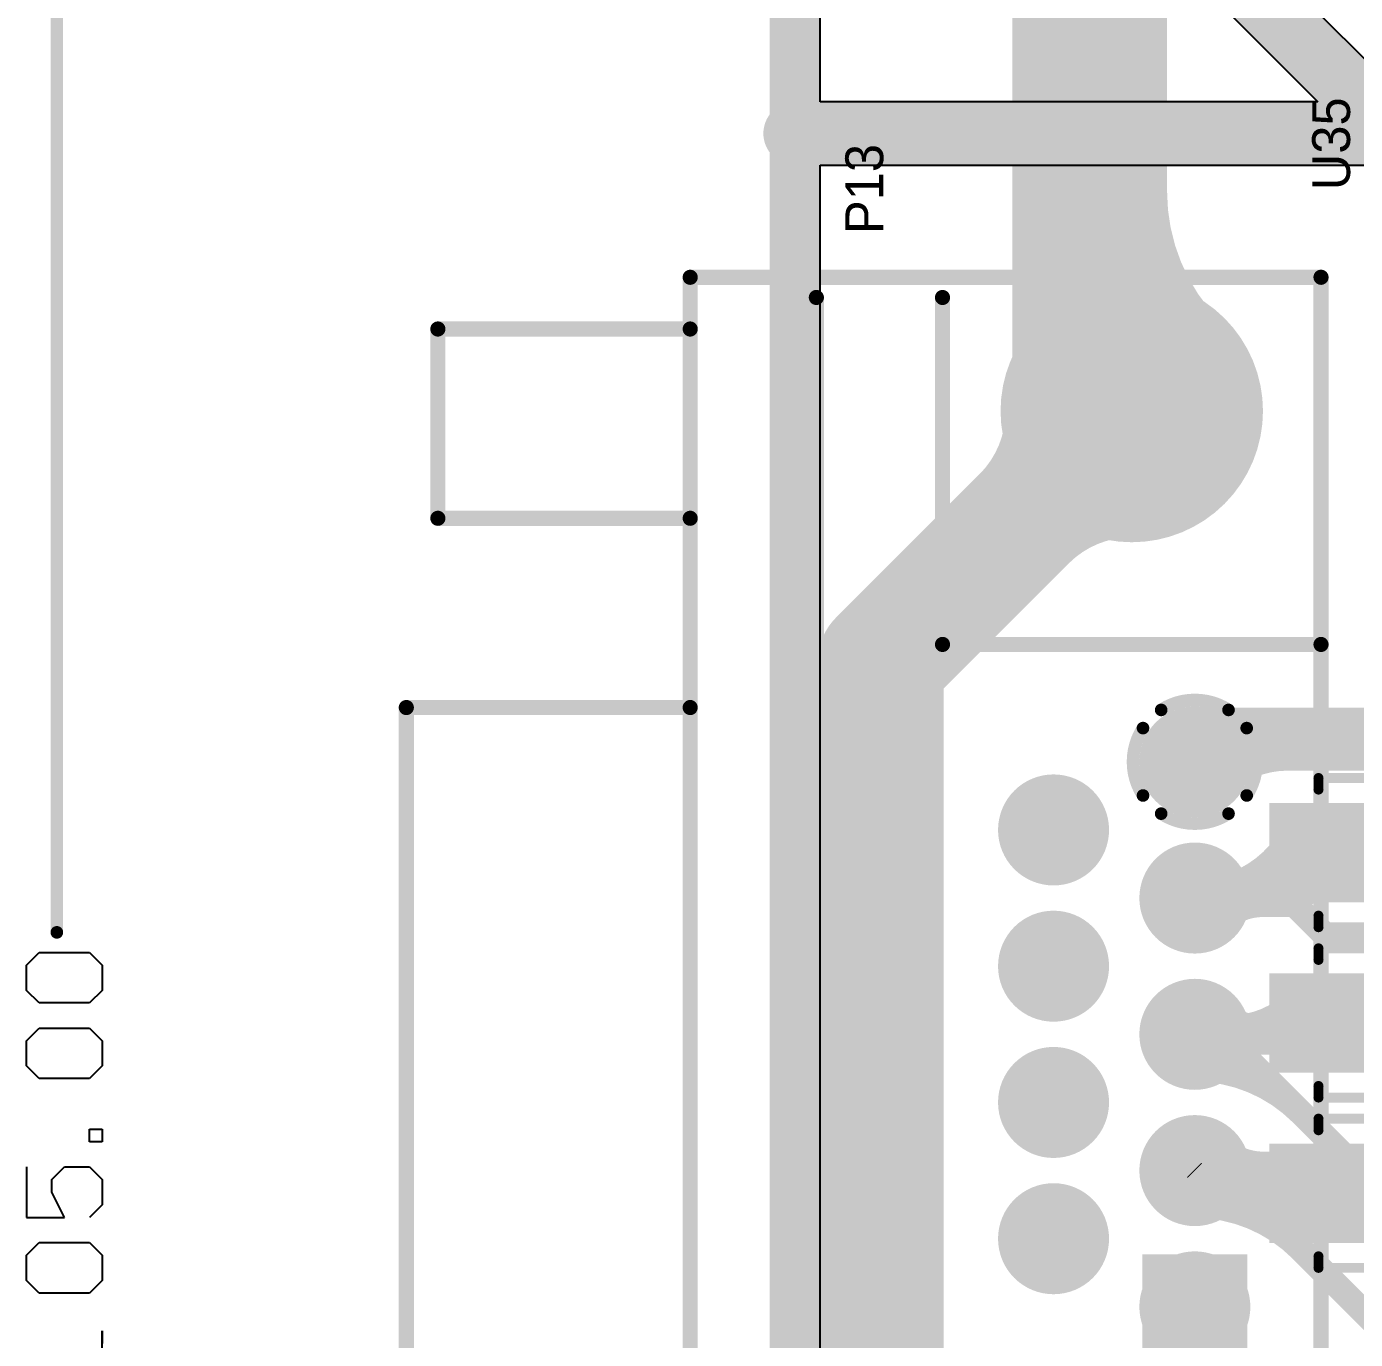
# Model space of a CAD drawing. Header units: millimetres. Extents: x 3.32 to 12.49, y 5.66 to 10.73.
# Drawn here: x 3.323 to 4.376, y 7.613 to 8.653 of the extents above; entities that cross this region are included whole.
import ezdxf

# ---------------------------------------------------------------- set-up
doc = ezdxf.new("R2010")
doc.units = ezdxf.units.MM
doc.header["$MEASUREMENT"] = 0
for name, color, linetype in [('BottomLayer', 5, 'Continuous'), ('BottomOverlay', 54, 'Continuous'), ('BottomPaste', 16, 'Continuous'), ('BottomSolder', 6, 'Continuous'), ('InternalPlane1', 76, 'Continuous'), ('InternalPlane2', 16, 'Continuous'), ('KeepOutLayer', 6, 'Continuous'), ('MultiLayer', 9, 'Continuous'), ('PadHoleLayer', 156, 'Continuous'), ('TopLayer', 1, 'Continuous'), ('TopOverlay', 2, 'Continuous'), ('TopSolder', 216, 'Continuous')]:
    doc.layers.add(name, color=color, linetype=linetype)

# ---------------------------------------------------------------- blocks, each defined once
blk = doc.blocks.new('DB9P_F_114')
at = {"layer": 'BottomLayer'}
for points, const_width in [([(-0.76, -0.05, 1), (-0.66, -0.05, 1)], 0.1), ([(-0.4507, 0, 1), (-0.4133, 0, 1)], 0.0375), ([(-0.3427, 0, 1), (-0.3053, 0, 1)], 0.0375), ([(-0.2347, 0, 1), (-0.1973, 0, 1)], 0.0375), ([(-0.1268, 0, 1), (-0.0892, 0, 1)], 0.0375), ([(-0.3967, -0.112, 1), (-0.3593, -0.112, 1)], 0.0375), ([(-0.2888, -0.112, 1), (-0.2512, -0.112, 1)], 0.0375), ([(-0.1807, -0.112, 1), (-0.1432, -0.112, 1)], 0.0375), ([(-0.0727, -0.112, 1), (-0.0352, -0.112, 1)], 0.0375)]:
    blk.add_lwpolyline(points, format="xyb", close=True, dxfattribs=dict(at, const_width=const_width))
blk.add_solid([(-0.0375, -0.0375), (0.0375, -0.0375), (-0.0375, 0.0375), (0.0375, 0.0375)], dxfattribs=at)
at = {"layer": 'BottomSolder'}
for points, const_width in [([(-0.762, -0.05, 1), (-0.658, -0.05, 1)], 0.104), ([(-0.4527, 0, 1), (-0.4113, 0, 1)], 0.0415), ([(-0.3448, 0, 1), (-0.3033, 0, 1)], 0.0415), ([(-0.2367, 0, 1), (-0.1953, 0, 1)], 0.0415), ([(-0.1288, 0, 1), (-0.0872, 0, 1)], 0.0415), ([(-0.3987, -0.112, 1), (-0.3573, -0.112, 1)], 0.0415), ([(-0.2908, -0.112, 1), (-0.2492, -0.112, 1)], 0.0415), ([(-0.1827, -0.112, 1), (-0.1412, -0.112, 1)], 0.0415), ([(-0.0747, -0.112, 1), (-0.0333, -0.112, 1)], 0.0415)]:
    blk.add_lwpolyline(points, format="xyb", close=True, dxfattribs=dict(at, const_width=const_width))
blk.add_solid([(-0.0415, -0.0415), (0.0415, -0.0415), (-0.0415, 0.0415), (0.0415, 0.0415)], dxfattribs=at)
at = {"layer": 'InternalPlane1', "const_width": 0.01}
for points in [[(-0.4587, 0.0411, -0.296213), (-0.4053, 0.0411)], [(-0.4731, -0.0267, -0.296213), (-0.4731, 0.0267)], [(-0.3909, 0.0267, -0.296213), (-0.3909, -0.0267)], [(-0.4053, -0.0411, -0.296213), (-0.4587, -0.0411)]]:
    blk.add_lwpolyline(points, format="xyb", dxfattribs=at)
at = {"layer": 'InternalPlane1'}
for points, const_width in [([(-0.4612, 0.0411, 1), (-0.4562, 0.0411, 1)], 0.005), ([(-0.4078, 0.0411, 1), (-0.4028, 0.0411, 1)], 0.005), ([(-0.346, 0, 1), (-0.302, 0, 1)], 0.044), ([(-0.238, 0, 1), (-0.194, 0, 1)], 0.044), ([(-0.13, 0, 1), (-0.086, 0, 1)], 0.044), ([(-0.022, 0, 1), (0.022, 0, 1)], 0.044), ([(-0.4756, 0.0267, 1), (-0.4706, 0.0267, 1)], 0.005), ([(-0.3934, 0.0267, 1), (-0.3884, 0.0267, 1)], 0.005), ([(-0.75, -0.05, 1), (-0.67, -0.05, 1)], 0.08), ([(-0.4756, -0.0267, 1), (-0.4706, -0.0267, 1)], 0.005), ([(-0.3934, -0.0267, 1), (-0.3884, -0.0267, 1)], 0.005), ([(-0.4612, -0.0411, 1), (-0.4562, -0.0411, 1)], 0.005), ([(-0.4078, -0.0411, 1), (-0.4028, -0.0411, 1)], 0.005), ([(-0.4, -0.112, 1), (-0.356, -0.112, 1)], 0.044), ([(-0.292, -0.112, 1), (-0.248, -0.112, 1)], 0.044), ([(-0.184, -0.112, 1), (-0.14, -0.112, 1)], 0.044), ([(-0.076, -0.112, 1), (-0.032, -0.112, 1)], 0.044)]:
    blk.add_lwpolyline(points, format="xyb", close=True, dxfattribs=dict(at, const_width=const_width))
at = {"layer": 'InternalPlane2'}
for points, const_width in [([(-0.454, 0, 1), (-0.41, 0, 1)], 0.044), ([(-0.346, 0, 1), (-0.302, 0, 1)], 0.044), ([(-0.238, 0, 1), (-0.194, 0, 1)], 0.044), ([(-0.13, 0, 1), (-0.086, 0, 1)], 0.044), ([(-0.022, 0, 1), (0.022, 0, 1)], 0.044), ([(-0.75, -0.05, 1), (-0.67, -0.05, 1)], 0.08), ([(-0.4, -0.112, 1), (-0.356, -0.112, 1)], 0.044), ([(-0.292, -0.112, 1), (-0.248, -0.112, 1)], 0.044), ([(-0.184, -0.112, 1), (-0.14, -0.112, 1)], 0.044), ([(-0.076, -0.112, 1), (-0.032, -0.112, 1)], 0.044)]:
    blk.add_lwpolyline(points, format="xyb", close=True, dxfattribs=dict(at, const_width=const_width))
at = {"layer": 'MultiLayer'}
for points, const_width in [([(-0.76, -0.05, 1), (-0.66, -0.05, 1)], 0.1), ([(-0.4507, 0, 1), (-0.4133, 0, 1)], 0.0375), ([(-0.3427, 0, 1), (-0.3053, 0, 1)], 0.0375), ([(-0.2347, 0, 1), (-0.1973, 0, 1)], 0.0375), ([(-0.1268, 0, 1), (-0.0892, 0, 1)], 0.0375), ([(-0.3967, -0.112, 1), (-0.3593, -0.112, 1)], 0.0375), ([(-0.2888, -0.112, 1), (-0.2512, -0.112, 1)], 0.0375), ([(-0.1807, -0.112, 1), (-0.1432, -0.112, 1)], 0.0375), ([(-0.0727, -0.112, 1), (-0.0352, -0.112, 1)], 0.0375)]:
    blk.add_lwpolyline(points, format="xyb", close=True, dxfattribs=dict(at, const_width=const_width))
blk.add_solid([(-0.0375, -0.0375), (0.0375, -0.0375), (-0.0375, 0.0375), (0.0375, 0.0375)], dxfattribs=at)
at = {"layer": 'PadHoleLayer'}
for points, const_width in [([(-0.444, 0, 1), (-0.42, 0, 1)], 0.024), ([(-0.336, 0, 1), (-0.312, 0, 1)], 0.024), ([(-0.228, 0, 1), (-0.204, 0, 1)], 0.024), ([(-0.12, 0, 1), (-0.096, 0, 1)], 0.024), ([(-0.012, 0, 1), (0.012, 0, 1)], 0.024), ([(-0.74, -0.05, 1), (-0.68, -0.05, 1)], 0.06), ([(-0.39, -0.112, 1), (-0.366, -0.112, 1)], 0.024), ([(-0.282, -0.112, 1), (-0.258, -0.112, 1)], 0.024), ([(-0.174, -0.112, 1), (-0.15, -0.112, 1)], 0.024), ([(-0.066, -0.112, 1), (-0.042, -0.112, 1)], 0.024)]:
    blk.add_lwpolyline(points, format="xyb", close=True, dxfattribs=dict(at, const_width=const_width))
at = {"layer": 'TopLayer'}
for points, const_width in [([(-0.76, -0.05, 1), (-0.66, -0.05, 1)], 0.1), ([(-0.4507, 0, 1), (-0.4133, 0, 1)], 0.0375), ([(-0.3427, 0, 1), (-0.3053, 0, 1)], 0.0375), ([(-0.2347, 0, 1), (-0.1973, 0, 1)], 0.0375), ([(-0.1268, 0, 1), (-0.0892, 0, 1)], 0.0375), ([(-0.3967, -0.112, 1), (-0.3593, -0.112, 1)], 0.0375), ([(-0.2888, -0.112, 1), (-0.2512, -0.112, 1)], 0.0375), ([(-0.1807, -0.112, 1), (-0.1432, -0.112, 1)], 0.0375), ([(-0.0727, -0.112, 1), (-0.0352, -0.112, 1)], 0.0375)]:
    blk.add_lwpolyline(points, format="xyb", close=True, dxfattribs=dict(at, const_width=const_width))
blk.add_solid([(-0.0375, -0.0375), (0.0375, -0.0375), (-0.0375, 0.0375), (0.0375, 0.0375)], dxfattribs=at)
at = {"layer": 'TopOverlay', "const_width": 0.012}
for points in [[(0.384, 0.1), (-0.816, 0.1)], [(-0.816, -0.4), (-0.816, 0.1)], [(-0.525, -0.2), (-0.525, 0.1)], [(-0.525, -0.2), (-0.8, -0.2)], [(0.375, -0.3), (-0.8, -0.3)], [(0.384, -0.4), (-0.816, -0.4)], [(-0.775, -0.6), (-0.775, -0.4)], [(-0.625, -0.6), (-0.625, -0.4)], [(-0.475, -0.625), (-0.475, -0.4)], [(-0.625, -0.6), (-0.775, -0.6)], [(0.05, -0.625), (-0.475, -0.625)]]:
    blk.add_lwpolyline(points, dxfattribs=at)
at = {"layer": 'TopOverlay', "const_width": 0.006}
for points in [[(-0.819, 0.1, 1), (-0.813, 0.1, 1)], [(-0.819, 0.1, 1), (-0.813, 0.1, 1)], [(-0.528, 0.1, 1), (-0.522, 0.1, 1)], [(-0.803, -0.2, 1), (-0.797, -0.2, 1)], [(-0.528, -0.2, 1), (-0.522, -0.2, 1)], [(-0.528, -0.2, 1), (-0.522, -0.2, 1)], [(-0.803, -0.3, 1), (-0.797, -0.3, 1)], [(-0.819, -0.4, 1), (-0.813, -0.4, 1)], [(-0.819, -0.4, 1), (-0.813, -0.4, 1)], [(-0.778, -0.4, 1), (-0.772, -0.4, 1)], [(-0.628, -0.4, 1), (-0.622, -0.4, 1)], [(-0.478, -0.4, 1), (-0.472, -0.4, 1)], [(-0.778, -0.6, 1), (-0.772, -0.6, 1)], [(-0.778, -0.6, 1), (-0.772, -0.6, 1)], [(-0.628, -0.6, 1), (-0.622, -0.6, 1)], [(-0.628, -0.6, 1), (-0.622, -0.6, 1)], [(-0.478, -0.625, 1), (-0.472, -0.625, 1)], [(-0.478, -0.625, 1), (-0.472, -0.625, 1)]]:
    blk.add_lwpolyline(points, format="xyb", close=True, dxfattribs=at)
at = {"layer": 'TopSolder'}
for points, const_width in [([(-0.762, -0.05, 1), (-0.658, -0.05, 1)], 0.104), ([(-0.4527, 0, 1), (-0.4113, 0, 1)], 0.0415), ([(-0.3448, 0, 1), (-0.3033, 0, 1)], 0.0415), ([(-0.2367, 0, 1), (-0.1953, 0, 1)], 0.0415), ([(-0.1288, 0, 1), (-0.0872, 0, 1)], 0.0415), ([(-0.3987, -0.112, 1), (-0.3573, -0.112, 1)], 0.0415), ([(-0.2908, -0.112, 1), (-0.2492, -0.112, 1)], 0.0415), ([(-0.1827, -0.112, 1), (-0.1412, -0.112, 1)], 0.0415), ([(-0.0747, -0.112, 1), (-0.0333, -0.112, 1)], 0.0415)]:
    blk.add_lwpolyline(points, format="xyb", close=True, dxfattribs=dict(at, const_width=const_width))
blk.add_solid([(-0.0415, -0.0415), (0.0415, -0.0415), (-0.0415, 0.0415), (0.0415, 0.0415)], dxfattribs=at)
blk = doc.blocks.new('SMA_B_198')
at = {"layer": 'BottomLayer'}
for points in [[(-0.1161, 0.0354), (-0.2061, 0.0354), (-0.1161, -0.0354), (-0.2061, -0.0354)], [(0.045, 0.0354), (-0.045, 0.0354), (0.045, -0.0354), (-0.045, -0.0354)]]:
    blk.add_solid(points, dxfattribs=at)
at = {"layer": 'BottomOverlay'}
for points, const_width in [([(-0.1711, 0.05), (-0.1711, 0.0591)], 0.00787), ([(-0.1711, 0.0591), (0.01, 0.0591)], 0.00787), ([(-0.12, 0.05), (-0.12, 0.0591)], 0.00787), ([(0.01, 0.05), (0.01, 0.0591)], 0.00787), ([(-0.0994, 0), (-0.0604, 0.039)], 0.012), ([(-0.0994, -0.039), (-0.0994, 0.038)], 0.012), ([(-0.0604, -0.039), (-0.0604, 0.039)], 0.012), ([(-0.0655, -0.027), (-0.0655, 0.028)], 0.012), ([(-0.0795, -0.015), (-0.0795, 0.017)], 0.012), ([(-0.0745, -0.02), (-0.0745, 0.019)], 0.012), ([(-0.0705, 0.018), (-0.0705, 0.024)], 0.012), ([(-0.0705, -0.023), (-0.0705, 0.018)], 0.012), ([(-0.0895, -0.005), (-0.0895, 0.005)], 0.012), ([(-0.0869, -0.0076), (-0.0869, 0.0125)], 0.012), ([(-0.0825, -0.011), (-0.0825, 0.01)], 0.012), ([(-0.1055, 0), (-0.0545, 0)], 0.012), ([(-0.0994, 0), (-0.0604, -0.039)], 0.012), ([(-0.1711, -0.0591), (-0.1711, -0.05)], 0.00787), ([(-0.12, -0.0591), (-0.12, -0.05)], 0.00787), ([(0.01, -0.0591), (0.01, -0.05)], 0.00787), ([(-0.1711, -0.0591), (0.01, -0.0591)], 0.00787)]:
    blk.add_lwpolyline(points, dxfattribs=dict(at, const_width=const_width))
for points, const_width in [([(-0.1731, 0.0591, 1), (-0.1691, 0.0591, 1)], 0.00394), ([(-0.1731, 0.0591, 1), (-0.1691, 0.0591, 1)], 0.00394), ([(-0.1731, 0.05, 1), (-0.1691, 0.05, 1)], 0.00394), ([(-0.122, 0.0591, 1), (-0.118, 0.0591, 1)], 0.00394), ([(-0.122, 0.05, 1), (-0.118, 0.05, 1)], 0.00394), ([(0.008, 0.0591, 1), (0.012, 0.0591, 1)], 0.00394), ([(0.008, 0.0591, 1), (0.012, 0.0591, 1)], 0.00394), ([(0.008, 0.05, 1), (0.012, 0.05, 1)], 0.00394), ([(-0.1024, 0.038, 1), (-0.0964, 0.038, 1)], 0.006), ([(-0.0634, 0.039, 1), (-0.0574, 0.039, 1)], 0.006), ([(-0.0634, 0.039, 1), (-0.0574, 0.039, 1)], 0.006), ([(-0.0685, 0.028, 1), (-0.0625, 0.028, 1)], 0.006), ([(-0.0825, 0.017, 1), (-0.0765, 0.017, 1)], 0.006), ([(-0.0775, 0.019, 1), (-0.0715, 0.019, 1)], 0.006), ([(-0.0735, 0.024, 1), (-0.0675, 0.024, 1)], 0.006), ([(-0.0735, 0.018, 1), (-0.0675, 0.018, 1)], 0.006), ([(-0.0735, 0.018, 1), (-0.0675, 0.018, 1)], 0.006), ([(-0.0925, 0.005, 1), (-0.0865, 0.005, 1)], 0.006), ([(-0.0899, 0.0125, 1), (-0.0839, 0.0125, 1)], 0.006), ([(-0.0855, 0.01, 1), (-0.0795, 0.01, 1)], 0.006), ([(-0.1085, 0, 1), (-0.1025, 0, 1)], 0.006), ([(-0.1024, 0, 1), (-0.0964, 0, 1)], 0.006), ([(-0.1024, 0, 1), (-0.0964, 0, 1)], 0.006), ([(-0.0925, -0.005, 1), (-0.0865, -0.005, 1)], 0.006), ([(-0.0575, 0, 1), (-0.0515, 0, 1)], 0.006), ([(-0.0899, -0.0076, 1), (-0.0839, -0.0076, 1)], 0.006), ([(-0.0855, -0.011, 1), (-0.0795, -0.011, 1)], 0.006), ([(-0.0825, -0.015, 1), (-0.0765, -0.015, 1)], 0.006), ([(-0.0775, -0.02, 1), (-0.0715, -0.02, 1)], 0.006), ([(-0.0735, -0.023, 1), (-0.0675, -0.023, 1)], 0.006), ([(-0.0685, -0.027, 1), (-0.0625, -0.027, 1)], 0.006), ([(-0.1024, -0.039, 1), (-0.0964, -0.039, 1)], 0.006), ([(-0.0634, -0.039, 1), (-0.0574, -0.039, 1)], 0.006), ([(-0.0634, -0.039, 1), (-0.0574, -0.039, 1)], 0.006), ([(-0.1731, -0.05, 1), (-0.1691, -0.05, 1)], 0.00394), ([(-0.122, -0.05, 1), (-0.118, -0.05, 1)], 0.00394), ([(0.008, -0.05, 1), (0.012, -0.05, 1)], 0.00394), ([(-0.1731, -0.0591, 1), (-0.1691, -0.0591, 1)], 0.00394), ([(-0.1731, -0.0591, 1), (-0.1691, -0.0591, 1)], 0.00394), ([(-0.122, -0.0591, 1), (-0.118, -0.0591, 1)], 0.00394), ([(0.008, -0.0591, 1), (0.012, -0.0591, 1)], 0.00394), ([(0.008, -0.0591, 1), (0.012, -0.0591, 1)], 0.00394)]:
    blk.add_lwpolyline(points, format="xyb", close=True, dxfattribs=dict(at, const_width=const_width))
at = {"layer": 'BottomPaste'}
for points in [[(-0.1161, 0.0354), (-0.2061, 0.0354), (-0.1161, -0.0354), (-0.2061, -0.0354)], [(0.045, 0.0354), (-0.045, 0.0354), (0.045, -0.0354), (-0.045, -0.0354)]]:
    blk.add_solid(points, dxfattribs=at)
at = {"layer": 'BottomSolder'}
for points in [[(-0.1121, 0.0394), (-0.2101, 0.0394), (-0.1121, -0.0394), (-0.2101, -0.0394)], [(0.049, 0.0394), (-0.049, 0.0394), (0.049, -0.0394), (-0.049, -0.0394)]]:
    blk.add_solid(points, dxfattribs=at)
blk = doc.blocks.new('SMA_B_199')
at = {"layer": 'BottomLayer'}
for points in [[(-0.1161, 0.0354), (-0.2061, 0.0354), (-0.1161, -0.0354), (-0.2061, -0.0354)], [(0.045, 0.0354), (-0.045, 0.0354), (0.045, -0.0354), (-0.045, -0.0354)]]:
    blk.add_solid(points, dxfattribs=at)
at = {"layer": 'BottomOverlay'}
for points, const_width in [([(-0.1711, 0.05), (-0.1711, 0.0591)], 0.00787), ([(-0.1711, 0.0591), (0.01, 0.0591)], 0.00787), ([(-0.12, 0.05), (-0.12, 0.0591)], 0.00787), ([(0.01, 0.05), (0.01, 0.0591)], 0.00787), ([(-0.0994, 0), (-0.0604, 0.039)], 0.012), ([(-0.0994, -0.039), (-0.0994, 0.038)], 0.012), ([(-0.0604, -0.039), (-0.0604, 0.039)], 0.012), ([(-0.0655, -0.027), (-0.0655, 0.028)], 0.012), ([(-0.0795, -0.015), (-0.0795, 0.017)], 0.012), ([(-0.0745, -0.02), (-0.0745, 0.019)], 0.012), ([(-0.0705, 0.018), (-0.0705, 0.024)], 0.012), ([(-0.0705, -0.023), (-0.0705, 0.018)], 0.012), ([(-0.0895, -0.005), (-0.0895, 0.005)], 0.012), ([(-0.0869, -0.0076), (-0.0869, 0.0125)], 0.012), ([(-0.0825, -0.011), (-0.0825, 0.01)], 0.012), ([(-0.1055, 0), (-0.0545, 0)], 0.012), ([(-0.0994, 0), (-0.0604, -0.039)], 0.012), ([(-0.1711, -0.0591), (-0.1711, -0.05)], 0.00787), ([(-0.12, -0.0591), (-0.12, -0.05)], 0.00787), ([(0.01, -0.0591), (0.01, -0.05)], 0.00787), ([(-0.1711, -0.0591), (0.01, -0.0591)], 0.00787)]:
    blk.add_lwpolyline(points, dxfattribs=dict(at, const_width=const_width))
for points, const_width in [([(-0.1731, 0.0591, 1), (-0.1691, 0.0591, 1)], 0.00394), ([(-0.1731, 0.0591, 1), (-0.1691, 0.0591, 1)], 0.00394), ([(-0.1731, 0.05, 1), (-0.1691, 0.05, 1)], 0.00394), ([(-0.122, 0.0591, 1), (-0.118, 0.0591, 1)], 0.00394), ([(-0.122, 0.05, 1), (-0.118, 0.05, 1)], 0.00394), ([(0.008, 0.0591, 1), (0.012, 0.0591, 1)], 0.00394), ([(0.008, 0.0591, 1), (0.012, 0.0591, 1)], 0.00394), ([(0.008, 0.05, 1), (0.012, 0.05, 1)], 0.00394), ([(-0.1024, 0.038, 1), (-0.0964, 0.038, 1)], 0.006), ([(-0.0634, 0.039, 1), (-0.0574, 0.039, 1)], 0.006), ([(-0.0634, 0.039, 1), (-0.0574, 0.039, 1)], 0.006), ([(-0.0685, 0.028, 1), (-0.0625, 0.028, 1)], 0.006), ([(-0.0825, 0.017, 1), (-0.0765, 0.017, 1)], 0.006), ([(-0.0775, 0.019, 1), (-0.0715, 0.019, 1)], 0.006), ([(-0.0735, 0.024, 1), (-0.0675, 0.024, 1)], 0.006), ([(-0.0735, 0.018, 1), (-0.0675, 0.018, 1)], 0.006), ([(-0.0735, 0.018, 1), (-0.0675, 0.018, 1)], 0.006), ([(-0.0925, 0.005, 1), (-0.0865, 0.005, 1)], 0.006), ([(-0.0899, 0.0125, 1), (-0.0839, 0.0125, 1)], 0.006), ([(-0.0855, 0.01, 1), (-0.0795, 0.01, 1)], 0.006), ([(-0.1085, 0, 1), (-0.1025, 0, 1)], 0.006), ([(-0.1024, 0, 1), (-0.0964, 0, 1)], 0.006), ([(-0.1024, 0, 1), (-0.0964, 0, 1)], 0.006), ([(-0.0925, -0.005, 1), (-0.0865, -0.005, 1)], 0.006), ([(-0.0575, 0, 1), (-0.0515, 0, 1)], 0.006), ([(-0.0899, -0.0076, 1), (-0.0839, -0.0076, 1)], 0.006), ([(-0.0855, -0.011, 1), (-0.0795, -0.011, 1)], 0.006), ([(-0.0825, -0.015, 1), (-0.0765, -0.015, 1)], 0.006), ([(-0.0775, -0.02, 1), (-0.0715, -0.02, 1)], 0.006), ([(-0.0735, -0.023, 1), (-0.0675, -0.023, 1)], 0.006), ([(-0.0685, -0.027, 1), (-0.0625, -0.027, 1)], 0.006), ([(-0.1024, -0.039, 1), (-0.0964, -0.039, 1)], 0.006), ([(-0.0634, -0.039, 1), (-0.0574, -0.039, 1)], 0.006), ([(-0.0634, -0.039, 1), (-0.0574, -0.039, 1)], 0.006), ([(-0.1731, -0.05, 1), (-0.1691, -0.05, 1)], 0.00394), ([(-0.122, -0.05, 1), (-0.118, -0.05, 1)], 0.00394), ([(0.008, -0.05, 1), (0.012, -0.05, 1)], 0.00394), ([(-0.1731, -0.0591, 1), (-0.1691, -0.0591, 1)], 0.00394), ([(-0.1731, -0.0591, 1), (-0.1691, -0.0591, 1)], 0.00394), ([(-0.122, -0.0591, 1), (-0.118, -0.0591, 1)], 0.00394), ([(0.008, -0.0591, 1), (0.012, -0.0591, 1)], 0.00394), ([(0.008, -0.0591, 1), (0.012, -0.0591, 1)], 0.00394)]:
    blk.add_lwpolyline(points, format="xyb", close=True, dxfattribs=dict(at, const_width=const_width))
at = {"layer": 'BottomPaste'}
for points in [[(-0.1161, 0.0354), (-0.2061, 0.0354), (-0.1161, -0.0354), (-0.2061, -0.0354)], [(0.045, 0.0354), (-0.045, 0.0354), (0.045, -0.0354), (-0.045, -0.0354)]]:
    blk.add_solid(points, dxfattribs=at)
at = {"layer": 'BottomSolder'}
for points in [[(-0.1121, 0.0394), (-0.2101, 0.0394), (-0.1121, -0.0394), (-0.2101, -0.0394)], [(0.049, 0.0394), (-0.049, 0.0394), (0.049, -0.0394), (-0.049, -0.0394)]]:
    blk.add_solid(points, dxfattribs=at)
blk = doc.blocks.new('SMA_B_200')
at = {"layer": 'BottomLayer'}
for points in [[(-0.1161, 0.0354), (-0.2061, 0.0354), (-0.1161, -0.0354), (-0.2061, -0.0354)], [(0.045, 0.0354), (-0.045, 0.0354), (0.045, -0.0354), (-0.045, -0.0354)]]:
    blk.add_solid(points, dxfattribs=at)
at = {"layer": 'BottomOverlay'}
for points, const_width in [([(-0.1711, 0.05), (-0.1711, 0.0591)], 0.00787), ([(-0.1711, 0.0591), (0.01, 0.0591)], 0.00787), ([(-0.12, 0.05), (-0.12, 0.0591)], 0.00787), ([(0.01, 0.05), (0.01, 0.0591)], 0.00787), ([(-0.0994, 0), (-0.0604, 0.039)], 0.012), ([(-0.0994, -0.039), (-0.0994, 0.038)], 0.012), ([(-0.0604, -0.039), (-0.0604, 0.039)], 0.012), ([(-0.0655, -0.027), (-0.0655, 0.028)], 0.012), ([(-0.0795, -0.015), (-0.0795, 0.017)], 0.012), ([(-0.0745, -0.02), (-0.0745, 0.019)], 0.012), ([(-0.0705, 0.018), (-0.0705, 0.024)], 0.012), ([(-0.0705, -0.023), (-0.0705, 0.018)], 0.012), ([(-0.0895, -0.005), (-0.0895, 0.005)], 0.012), ([(-0.0869, -0.0076), (-0.0869, 0.0125)], 0.012), ([(-0.0825, -0.011), (-0.0825, 0.01)], 0.012), ([(-0.1055, 0), (-0.0545, 0)], 0.012), ([(-0.0994, 0), (-0.0604, -0.039)], 0.012), ([(-0.1711, -0.0591), (-0.1711, -0.05)], 0.00787), ([(-0.12, -0.0591), (-0.12, -0.05)], 0.00787), ([(0.01, -0.0591), (0.01, -0.05)], 0.00787), ([(-0.1711, -0.0591), (0.01, -0.0591)], 0.00787)]:
    blk.add_lwpolyline(points, dxfattribs=dict(at, const_width=const_width))
for points, const_width in [([(-0.1731, 0.0591, 1), (-0.1691, 0.0591, 1)], 0.00394), ([(-0.1731, 0.0591, 1), (-0.1691, 0.0591, 1)], 0.00394), ([(-0.1731, 0.05, 1), (-0.1691, 0.05, 1)], 0.00394), ([(-0.122, 0.0591, 1), (-0.118, 0.0591, 1)], 0.00394), ([(-0.122, 0.05, 1), (-0.118, 0.05, 1)], 0.00394), ([(0.008, 0.0591, 1), (0.012, 0.0591, 1)], 0.00394), ([(0.008, 0.0591, 1), (0.012, 0.0591, 1)], 0.00394), ([(0.008, 0.05, 1), (0.012, 0.05, 1)], 0.00394), ([(-0.1024, 0.038, 1), (-0.0964, 0.038, 1)], 0.006), ([(-0.0634, 0.039, 1), (-0.0574, 0.039, 1)], 0.006), ([(-0.0634, 0.039, 1), (-0.0574, 0.039, 1)], 0.006), ([(-0.0685, 0.028, 1), (-0.0625, 0.028, 1)], 0.006), ([(-0.0825, 0.017, 1), (-0.0765, 0.017, 1)], 0.006), ([(-0.0775, 0.019, 1), (-0.0715, 0.019, 1)], 0.006), ([(-0.0735, 0.024, 1), (-0.0675, 0.024, 1)], 0.006), ([(-0.0735, 0.018, 1), (-0.0675, 0.018, 1)], 0.006), ([(-0.0735, 0.018, 1), (-0.0675, 0.018, 1)], 0.006), ([(-0.0925, 0.005, 1), (-0.0865, 0.005, 1)], 0.006), ([(-0.0899, 0.0125, 1), (-0.0839, 0.0125, 1)], 0.006), ([(-0.0855, 0.01, 1), (-0.0795, 0.01, 1)], 0.006), ([(-0.1085, 0, 1), (-0.1025, 0, 1)], 0.006), ([(-0.1024, 0, 1), (-0.0964, 0, 1)], 0.006), ([(-0.1024, 0, 1), (-0.0964, 0, 1)], 0.006), ([(-0.0925, -0.005, 1), (-0.0865, -0.005, 1)], 0.006), ([(-0.0575, 0, 1), (-0.0515, 0, 1)], 0.006), ([(-0.0899, -0.0076, 1), (-0.0839, -0.0076, 1)], 0.006), ([(-0.0855, -0.011, 1), (-0.0795, -0.011, 1)], 0.006), ([(-0.0825, -0.015, 1), (-0.0765, -0.015, 1)], 0.006), ([(-0.0775, -0.02, 1), (-0.0715, -0.02, 1)], 0.006), ([(-0.0735, -0.023, 1), (-0.0675, -0.023, 1)], 0.006), ([(-0.0685, -0.027, 1), (-0.0625, -0.027, 1)], 0.006), ([(-0.1024, -0.039, 1), (-0.0964, -0.039, 1)], 0.006), ([(-0.0634, -0.039, 1), (-0.0574, -0.039, 1)], 0.006), ([(-0.0634, -0.039, 1), (-0.0574, -0.039, 1)], 0.006), ([(-0.1731, -0.05, 1), (-0.1691, -0.05, 1)], 0.00394), ([(-0.122, -0.05, 1), (-0.118, -0.05, 1)], 0.00394), ([(0.008, -0.05, 1), (0.012, -0.05, 1)], 0.00394), ([(-0.1731, -0.0591, 1), (-0.1691, -0.0591, 1)], 0.00394), ([(-0.1731, -0.0591, 1), (-0.1691, -0.0591, 1)], 0.00394), ([(-0.122, -0.0591, 1), (-0.118, -0.0591, 1)], 0.00394), ([(0.008, -0.0591, 1), (0.012, -0.0591, 1)], 0.00394), ([(0.008, -0.0591, 1), (0.012, -0.0591, 1)], 0.00394)]:
    blk.add_lwpolyline(points, format="xyb", close=True, dxfattribs=dict(at, const_width=const_width))
at = {"layer": 'BottomPaste'}
for points in [[(-0.1161, 0.0354), (-0.2061, 0.0354), (-0.1161, -0.0354), (-0.2061, -0.0354)], [(0.045, 0.0354), (-0.045, 0.0354), (0.045, -0.0354), (-0.045, -0.0354)]]:
    blk.add_solid(points, dxfattribs=at)
at = {"layer": 'BottomSolder'}
for points in [[(-0.1121, 0.0394), (-0.2101, 0.0394), (-0.1121, -0.0394), (-0.2101, -0.0394)], [(0.049, 0.0394), (-0.049, 0.0394), (0.049, -0.0394), (-0.049, -0.0394)]]:
    blk.add_solid(points, dxfattribs=at)

msp = doc.modelspace()

# ---------------------------------------------------------------- linework, layer by layer
at = {"layer": 'BottomLayer'}
for points, const_width in [([(4, 8.1497), (4.199, 8.3487)], 0.1), ([(4, 7.5537), (4, 8.1497)], 0.1), ([(4.249, 8.0707), (4.267, 8.0887)], 0.05), ([(4.267, 8.0887), (4.477, 8.0887)], 0.05), ([(4.326, 7.9627), (4.357, 7.9937)], 0.03), ([(4.249, 7.9627), (4.326, 7.9627)], 0.03), ([(4.348, 7.8547), (4.357, 7.8637)], 0.03), ([(4.249, 7.8547), (4.25, 7.8537)], 0.03), ([(4.249, 7.8547), (4.348, 7.8547)], 0.03), ([(4.25, 7.8537), (4.342, 7.8537)], 0.03), ([(4.249, 7.7467), (4.339, 7.7467)], 0.03), ([(4.2485, 7.7472), (4.249, 7.7467)], 0.016), ([(4.339, 7.7467), (4.357, 7.7287)], 0.03)]:
    msp.add_lwpolyline(points, dxfattribs=dict(at, const_width=const_width))
for points, const_width in [([(4.149, 8.3487, -0.198912), (4.1137, 8.2633)], 0.1), ([(4.1137, 8.2633, -0.198912), (4.199, 8.2987)], 0.1), ([(4.2578, 8.0618, -0.198912), (4.3226, 8.0887)], 0.05), ([(4.3298, 8.009, -0.266336), (4.249, 7.9627)], 0.03), ([(4.3557, 7.9938, -0.266336), (4.3013, 7.9627)], 0.03), ([(4.3296, 7.9887, -0.335746), (4.326, 7.9627)], 0.03), ([(4.3033, 7.9627, -0.198912), (4.2649, 7.9786)], 0.03), ([(4.2649, 7.9468, -0.198912), (4.3033, 7.9627)], 0.03), ([(4.333, 7.8781, -0.198912), (4.274, 7.8537)], 0.03), ([(4.333, 7.8781, -0.198912), (4.2764, 7.8547)], 0.03), ([(4.3057, 7.8537, -0.198912), (4.2649, 7.8706)], 0.03), ([(4.3033, 7.8547, -0.198912), (4.2649, 7.8706)], 0.03), ([(4.2649, 7.8388, -0.198912), (4.3033, 7.8547)], 0.03), ([(4.2649, 7.8388, -0.198912), (4.3009, 7.8537)], 0.03), ([(4.3033, 7.7467, -0.198912), (4.2649, 7.7626)], 0.03), ([(4.2547, 7.7467, -0.198912), (4.333, 7.7142)], 0.03), ([(4.2649, 7.7308, -0.198912), (4.3033, 7.7467)], 0.03)]:
    msp.add_lwpolyline(points, format="xyb", dxfattribs=dict(at, const_width=const_width))
for points, const_width in [([(4.124, 8.3487, 1), (4.174, 8.3487, 1)], 0.05), ([(4.174, 8.3487, 1), (4.224, 8.3487, 1)], 0.05), ([(4.174, 8.2987, 1), (4.224, 8.2987, 1)], 0.05), ([(4.0887, 8.2633, 1), (4.1387, 8.2633, 1)], 0.05), ([(4.0887, 8.2633, 1), (4.1387, 8.2633, 1)], 0.05), ([(3.975, 8.1497, 1), (4.025, 8.1497, 1)], 0.05), ([(3.975, 8.1497, 1), (4.025, 8.1497, 1)], 0.05), ([(4.2545, 8.0887, 1), (4.2795, 8.0887, 1)], 0.025), ([(4.2545, 8.0887, 1), (4.2795, 8.0887, 1)], 0.025), ([(4.3101, 8.0887, 1), (4.3351, 8.0887, 1)], 0.025), ([(4.2365, 8.0707, 1), (4.2615, 8.0707, 1)], 0.025), ([(4.2453, 8.0618, 1), (4.2703, 8.0618, 1)], 0.025), ([(4.3223, 8.009, 1), (4.3373, 8.009, 1)], 0.015), ([(4.3482, 7.9938, 1), (4.3632, 7.9938, 1)], 0.015), ([(4.3495, 7.9937, 1), (4.3645, 7.9937, 1)], 0.015), ([(4.3221, 7.9887, 1), (4.3371, 7.9887, 1)], 0.015), ([(4.2574, 7.9786, 1), (4.2724, 7.9786, 1)], 0.015), ([(4.2415, 7.9627, 1), (4.2565, 7.9627, 1)], 0.015), ([(4.2415, 7.9627, 1), (4.2565, 7.9627, 1)], 0.015), ([(4.2938, 7.9627, 1), (4.3088, 7.9627, 1)], 0.015), ([(4.2958, 7.9627, 1), (4.3108, 7.9627, 1)], 0.015), ([(4.2958, 7.9627, 1), (4.3108, 7.9627, 1)], 0.015), ([(4.3185, 7.9627, 1), (4.3335, 7.9627, 1)], 0.015), ([(4.3185, 7.9627, 1), (4.3335, 7.9627, 1)], 0.015), ([(4.3185, 7.9627, 1), (4.3335, 7.9627, 1)], 0.015), ([(4.2574, 7.9468, 1), (4.2724, 7.9468, 1)], 0.015), ([(4.3255, 7.8781, 1), (4.3405, 7.8781, 1)], 0.015), ([(4.3255, 7.8781, 1), (4.3405, 7.8781, 1)], 0.015), ([(4.2574, 7.8706, 1), (4.2724, 7.8706, 1)], 0.015), ([(4.2574, 7.8706, 1), (4.2724, 7.8706, 1)], 0.015), ([(4.3495, 7.8637, 1), (4.3645, 7.8637, 1)], 0.015), ([(4.2415, 7.8547, 1), (4.2565, 7.8547, 1)], 0.015), ([(4.2415, 7.8547, 1), (4.2565, 7.8547, 1)], 0.015), ([(4.2425, 7.8537, 1), (4.2575, 7.8537, 1)], 0.015), ([(4.2425, 7.8537, 1), (4.2575, 7.8537, 1)], 0.015), ([(4.2665, 7.8537, 1), (4.2815, 7.8537, 1)], 0.015), ([(4.2689, 7.8547, 1), (4.2839, 7.8547, 1)], 0.015), ([(4.2934, 7.8537, 1), (4.3084, 7.8537, 1)], 0.015), ([(4.2958, 7.8547, 1), (4.3108, 7.8547, 1)], 0.015), ([(4.2958, 7.8547, 1), (4.3108, 7.8547, 1)], 0.015), ([(4.2982, 7.8537, 1), (4.3132, 7.8537, 1)], 0.015), ([(4.3345, 7.8537, 1), (4.3495, 7.8537, 1)], 0.015), ([(4.3405, 7.8547, 1), (4.3555, 7.8547, 1)], 0.015), ([(4.3405, 7.8547, 1), (4.3555, 7.8547, 1)], 0.015), ([(4.2574, 7.8388, 1), (4.2724, 7.8388, 1)], 0.015), ([(4.2574, 7.8388, 1), (4.2724, 7.8388, 1)], 0.015), ([(4.2574, 7.7626, 1), (4.2724, 7.7626, 1)], 0.015), ([(4.2415, 7.7467, 1), (4.2565, 7.7467, 1)], 0.015), ([(4.2472, 7.7467, 1), (4.2622, 7.7467, 1)], 0.015), ([(4.2445, 7.7472, 1), (4.2525, 7.7472, 1)], 0.008), ([(4.245, 7.7467, 1), (4.253, 7.7467, 1)], 0.008), ([(4.2958, 7.7467, 1), (4.3108, 7.7467, 1)], 0.015), ([(4.2958, 7.7467, 1), (4.3108, 7.7467, 1)], 0.015), ([(4.3315, 7.7467, 1), (4.3465, 7.7467, 1)], 0.015), ([(4.3315, 7.7467, 1), (4.3465, 7.7467, 1)], 0.015), ([(4.2574, 7.7308, 1), (4.2724, 7.7308, 1)], 0.015), ([(4.3495, 7.7287, 1), (4.3645, 7.7287, 1)], 0.015), ([(4.3255, 7.7142, 1), (4.3405, 7.7142, 1)], 0.015)]:
    msp.add_lwpolyline(points, format="xyb", close=True, dxfattribs=dict(at, const_width=const_width))
at = {"layer": 'InternalPlane1'}
for p, q in [((3.9521, 8.5937), (3.9521, 9.3937)), ((4.4174, 8.5937), (4.3221, 8.689)), ((4.2793, 8.6609), (4.3465, 8.5937)), ((4.3465, 8.5937), (3.9521, 8.5937)), ((3.9521, 7.1837), (3.9521, 8.5436)), ((3.9521, 8.5436), (4.4019, 8.5436))]:
    msp.add_line(p, q, dxfattribs=at)
for points, const_width in [([(3.932, 5.748), (3.932, 9.7925)], 0.04), ([(4.297, 8.6787), (4.407, 8.5687)], 0.05), ([(3.932, 8.5687), (4.407, 8.5687)], 0.05)]:
    msp.add_lwpolyline(points, dxfattribs=dict(at, const_width=const_width))
at = {"layer": 'InternalPlane1', "const_width": 0.025}
msp.add_lwpolyline([(3.9195, 8.5687, 1), (3.9445, 8.5687, 1)], format="xyb", close=True, dxfattribs=at)
at = {"layer": 'InternalPlane2'}
for p, q in [((3.9521, 8.5937), (3.9521, 9.3937)), ((4.4174, 8.5937), (4.3221, 8.689)), ((4.2793, 8.6609), (4.3465, 8.5937)), ((4.3465, 8.5937), (3.9521, 8.5937)), ((3.9521, 7.1837), (3.9521, 8.5436)), ((3.9521, 8.5436), (4.4019, 8.5436))]:
    msp.add_line(p, q, dxfattribs=at)
for points, const_width in [([(3.932, 5.748), (3.932, 9.7925)], 0.04), ([(4.297, 8.6787), (4.407, 8.5687)], 0.05), ([(3.937, 8.5687), (4.427, 8.5687)], 0.05)]:
    msp.add_lwpolyline(points, dxfattribs=dict(at, const_width=const_width))
at = {"layer": 'InternalPlane2', "const_width": 0.025}
msp.add_lwpolyline([(3.9245, 8.5687, 1), (3.9495, 8.5687, 1)], format="xyb", close=True, dxfattribs=at)
at = {"layer": 'KeepOutLayer', "const_width": 0.01}
msp.add_lwpolyline([(3.937, 5.748), (3.937, 9.7925)], dxfattribs=at)
at = {"layer": 'TopLayer'}
for points, const_width in [([(4.1544, 8.3932), (4.1544, 9.6251)], 0.1), ([(4.202, 8.3517), (4.202, 8.8117)], 0.05), ([(4.1544, 8.3932), (4.199, 8.3487)], 0.1), ([(4, 8.1497), (4.199, 8.3487)], 0.1), ([(4.199, 8.3487), (4.202, 8.3517)], 0.05), ([(4, 7.5537), (4, 8.1497)], 0.1), ([(4.249, 7.9627), (4.323, 7.9627)], 0.02), ([(4.323, 7.9627), (4.3531, 7.9325)], 0.02), ([(4.3531, 7.9325), (4.445, 7.9325)], 0.02), ([(4.249, 7.8547), (4.271, 7.8547)], 0.02), ([(4.271, 7.8547), (4.3731, 7.7525)], 0.02), ([(4.3731, 7.7525), (4.445, 7.7525)], 0.02), ([(4.249, 7.7467), (4.2708, 7.7467)], 0.02), ([(4.2708, 7.7467), (4.445, 7.5725)], 0.02)]:
    msp.add_lwpolyline(points, dxfattribs=dict(at, const_width=const_width))
for points, const_width in [([(4.2344, 8.384, -0.198912), (4.1544, 8.577)], 0.1), ([(4.202, 8.537, -0.198912), (4.146, 8.4017)], 0.05), ([(4.252, 8.4017, -0.198912), (4.202, 8.5225)], 0.05), ([(4.149, 8.3487, -0.198912), (4.1137, 8.2633)], 0.1), ([(4.1137, 8.2633, -0.198912), (4.199, 8.2987)], 0.1), ([(4.3154, 7.9627, -0.198912), (4.2685, 7.9821)], 0.02), ([(4.2685, 7.9432, -0.198912), (4.3154, 7.9627)], 0.02), ([(4.249, 7.8472, -0.198912), (4.2994, 7.8263)], 0.02), ([(4.249, 7.8272, -0.198912), (4.3335, 7.7922)], 0.02), ([(4.249, 7.7392, -0.198912), (4.299, 7.7184)], 0.02), ([(4.249, 7.7192, -0.198912), (4.3332, 7.6843)], 0.02)]:
    msp.add_lwpolyline(points, format="xyb", dxfattribs=dict(at, const_width=const_width))
for points, const_width in [([(4.1294, 8.577, 1), (4.1794, 8.577, 1)], 0.05), ([(4.1895, 8.537, 1), (4.2145, 8.537, 1)], 0.025), ([(4.1895, 8.5225, 1), (4.2145, 8.5225, 1)], 0.025), ([(4.1294, 8.3932, 1), (4.1794, 8.3932, 1)], 0.05), ([(4.1294, 8.3932, 1), (4.1794, 8.3932, 1)], 0.05), ([(4.1335, 8.4017, 1), (4.1585, 8.4017, 1)], 0.025), ([(4.2094, 8.384, 1), (4.2594, 8.384, 1)], 0.05), ([(4.2395, 8.4017, 1), (4.2645, 8.4017, 1)], 0.025), ([(4.124, 8.3487, 1), (4.174, 8.3487, 1)], 0.05), ([(4.174, 8.3487, 1), (4.224, 8.3487, 1)], 0.05), ([(4.174, 8.3487, 1), (4.224, 8.3487, 1)], 0.05), ([(4.1865, 8.3487, 1), (4.2115, 8.3487, 1)], 0.025), ([(4.1895, 8.3517, 1), (4.2145, 8.3517, 1)], 0.025), ([(4.1895, 8.3517, 1), (4.2145, 8.3517, 1)], 0.025), ([(4.174, 8.2987, 1), (4.224, 8.2987, 1)], 0.05), ([(4.0887, 8.2633, 1), (4.1387, 8.2633, 1)], 0.05), ([(4.0887, 8.2633, 1), (4.1387, 8.2633, 1)], 0.05), ([(3.975, 8.1497, 1), (4.025, 8.1497, 1)], 0.05), ([(3.975, 8.1497, 1), (4.025, 8.1497, 1)], 0.05), ([(4.2635, 7.9821, 1), (4.2735, 7.9821, 1)], 0.01), ([(4.244, 7.9627, 1), (4.254, 7.9627, 1)], 0.01), ([(4.3104, 7.9627, 1), (4.3204, 7.9627, 1)], 0.01), ([(4.3104, 7.9627, 1), (4.3204, 7.9627, 1)], 0.01), ([(4.318, 7.9627, 1), (4.328, 7.9627, 1)], 0.01), ([(4.318, 7.9627, 1), (4.328, 7.9627, 1)], 0.01), ([(4.2635, 7.9432, 1), (4.2735, 7.9432, 1)], 0.01), ([(4.3481, 7.9325, 1), (4.3581, 7.9325, 1)], 0.01), ([(4.3481, 7.9325, 1), (4.3581, 7.9325, 1)], 0.01), ([(4.244, 7.8547, 1), (4.254, 7.8547, 1)], 0.01), ([(4.266, 7.8547, 1), (4.276, 7.8547, 1)], 0.01), ([(4.266, 7.8547, 1), (4.276, 7.8547, 1)], 0.01), ([(4.244, 7.8472, 1), (4.254, 7.8472, 1)], 0.01), ([(4.244, 7.8272, 1), (4.254, 7.8272, 1)], 0.01), ([(4.2944, 7.8263, 1), (4.3044, 7.8263, 1)], 0.01), ([(4.3285, 7.7922, 1), (4.3385, 7.7922, 1)], 0.01), ([(4.3681, 7.7525, 1), (4.3781, 7.7525, 1)], 0.01), ([(4.3681, 7.7525, 1), (4.3781, 7.7525, 1)], 0.01), ([(4.244, 7.7467, 1), (4.254, 7.7467, 1)], 0.01), ([(4.2658, 7.7467, 1), (4.2758, 7.7467, 1)], 0.01), ([(4.2658, 7.7467, 1), (4.2758, 7.7467, 1)], 0.01), ([(4.244, 7.7392, 1), (4.254, 7.7392, 1)], 0.01), ([(4.244, 7.7192, 1), (4.254, 7.7192, 1)], 0.01), ([(4.294, 7.7184, 1), (4.304, 7.7184, 1)], 0.01), ([(4.3282, 7.6843, 1), (4.3382, 7.6843, 1)], 0.01)]:
    msp.add_lwpolyline(points, format="xyb", close=True, dxfattribs=dict(at, const_width=const_width))
at = {"layer": 'TopOverlay'}
for p, q in [((3.323, 7.9095), (3.333, 7.9195)), ((3.333, 7.9195), (3.373, 7.9195)), ((3.373, 7.9195), (3.383, 7.9095)), ((3.323, 7.8895), (3.323, 7.9095)), ((3.383, 7.9095), (3.383, 7.8895)), ((3.333, 7.8796), (3.323, 7.8895)), ((3.383, 7.8895), (3.373, 7.8796)), ((3.373, 7.8796), (3.333, 7.8796)), ((3.323, 7.8496), (3.333, 7.8596)), ((3.333, 7.8596), (3.373, 7.8596)), ((3.373, 7.8596), (3.383, 7.8496)), ((3.323, 7.8296), (3.323, 7.8496)), ((3.383, 7.8496), (3.383, 7.8296)), ((3.333, 7.8196), (3.323, 7.8296)), ((3.383, 7.8296), (3.373, 7.8196)), ((3.373, 7.8196), (3.333, 7.8196)), ((3.373, 7.7696), (3.373, 7.7796)), ((3.373, 7.7796), (3.383, 7.7796)), ((3.383, 7.7796), (3.383, 7.7696)), ((3.383, 7.7696), (3.373, 7.7696)), ((3.323, 7.7496), (3.323, 7.7096)), ((3.343, 7.7396), (3.353, 7.7496)), ((3.353, 7.7496), (3.373, 7.7496)), ((3.373, 7.7496), (3.383, 7.7396)), ((3.343, 7.7296), (3.343, 7.7396)), ((3.383, 7.7396), (3.383, 7.7196)), ((3.353, 7.7096), (3.343, 7.7296)), ((3.383, 7.7196), (3.373, 7.7096)), ((3.323, 7.7096), (3.353, 7.7096)), ((3.323, 7.6796), (3.333, 7.6896)), ((3.333, 7.6896), (3.373, 7.6896)), ((3.373, 7.6896), (3.383, 7.6796)), ((3.323, 7.6596), (3.323, 7.6796)), ((3.383, 7.6796), (3.383, 7.6596)), ((3.333, 7.6496), (3.323, 7.6596)), ((3.383, 7.6596), (3.373, 7.6496)), ((3.373, 7.6496), (3.333, 7.6496)), ((3.383, 7.5996), (3.383, 7.6196)), ((3.383, 7.6196), (3.383, 7.6096))]:
    msp.add_line(p, q, dxfattribs=at)
at = {"layer": 'TopOverlay', "const_width": 0.01}
msp.add_lwpolyline([(3.347, 7.9355), (3.347, 9.8425)], dxfattribs=at)
at = {"layer": 'TopOverlay', "const_width": 0.005}
msp.add_lwpolyline([(3.3445, 7.9355, 1), (3.3495, 7.9355, 1)], format="xyb", close=True, dxfattribs=at)

# ---------------------------------------------------------------- block references
for name, p, rotation in [('DB9P_F_114', (4.249, 7.6387), 270), ('SMA_B_199', (4.5181, 7.9987), 360), ('SMA_B_200', (4.5181, 7.8637), 360), ('SMA_B_198', (4.5181, 7.7287), 360)]:
    msp.add_blockref(name, p, dxfattribs=dict(rotation=rotation))

# ---------------------------------------------------------------- texts
at = {"layer": 'TopOverlay'}
for s, p in [('U35', (4.372, 8.5237)), ('P13', (4.002, 8.489))]:
    msp.add_text(s, height=0.03, rotation=90, dxfattribs=at).set_placement(p)

doc.saveas('drawing.dxf')
